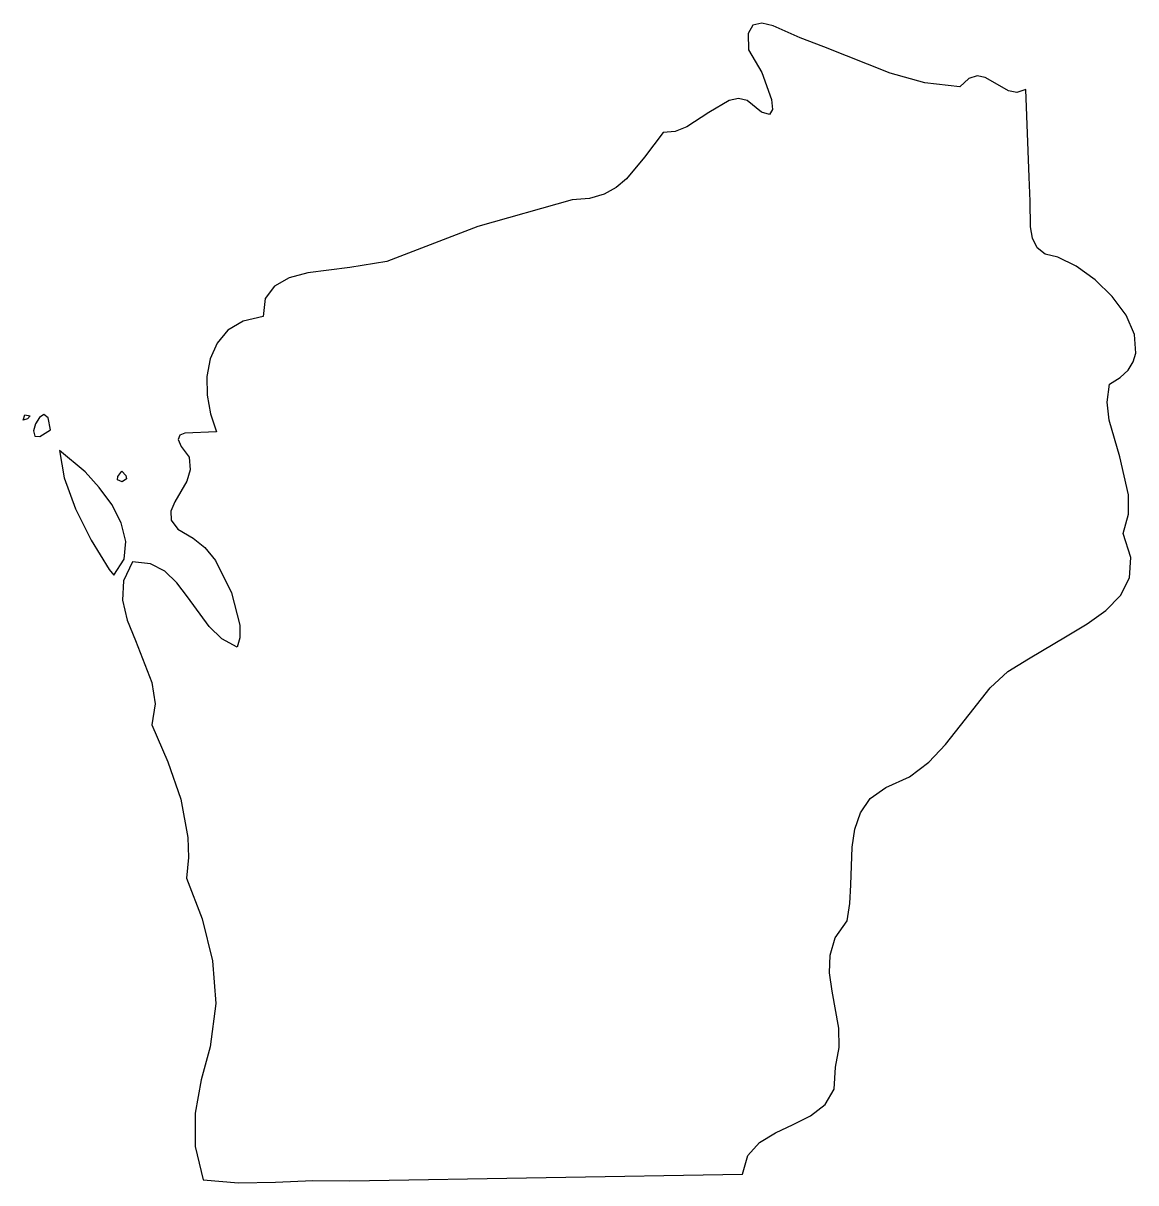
# Model space of a CAD drawing. Extents: x 20 to 208, y 24 to 220.
import ezdxf

# ---------------------------------------------------------------- set-up
doc = ezdxf.new("R2010")
doc.units = 0
doc.layers.get('0').update_dxf_attribs({"linetype": 'CONTINUOUS'})

msp = doc.modelspace()

# ---------------------------------------------------------------- linework, layer by layer
at = {"color": 3}
for points in [[(141.820559, 25.499026), (142.680504, 28.623855), (144.6652, 30.841493), (147.370193, 32.482364), (150.391032, 33.876886), (153.323259, 35.355488), (155.762421, 37.248586), (157.304065, 39.886608), (157.543734, 43.599975), (158.183089, 46.924316), (158.09628, 50.17623), (156.969584, 56.477668), (156.542399, 59.534645), (156.614458, 62.534092), (157.492113, 65.479735), (159.481712, 68.375296), (159.983983, 71.29403), (160.1569, 74.423936), (160.354038, 80.839098), (160.797929, 83.885272), (161.751812, 86.664456), (163.425525, 89.057107), (166.028903, 90.943687), (170.032765, 92.731028), (173.335371, 95.212972), (176.146471, 98.17494), (178.675823, 101.402351), (183.728284, 107.79517), (186.670899, 110.531419), (190.170776, 112.674784), (196.714006, 116.572959), (200.142596, 118.627356), (203.254432, 120.883164), (205.733464, 123.438779), (207.263636, 126.392607), (207.528899, 129.843047), (206.213205, 133.888503), (207.089923, 137.201546), (207.111005, 140.467489), (205.630605, 146.865583), (203.860578, 153.097806), (203.519639, 156.156412), (203.889508, 159.179181), (205.715354, 160.29371), (207.040745, 161.558619), (207.90513, 162.948236), (208.347951, 164.436885), (208.126688, 167.608606), (206.692517, 170.868411), (204.361, 174.010927), (201.447699, 176.830784), (198.268175, 179.122609), (195.137989, 180.681029), (193.037917, 181.162012), (191.670853, 182.275277), (190.884144, 183.877173), (190.52514, 185.824035), (190.479632, 190.178027), (190.313112, 194.187981), (189.718154, 209.026921), (188.225695, 208.561189), (186.822057, 208.81732), (184.159768, 210.351731), (182.840376, 211.058297), (181.48832, 211.343288), (180.073235, 210.920849), (178.564746, 209.505121), (172.626994, 210.164017), (166.812282, 211.801642), (155.550071, 216.243654), (151.529169, 217.802356), (147.012843, 219.82774), (145.060523, 220.269858), (143.574302, 219.933955), (142.750831, 218.521796), (142.786755, 215.735154), (145.069822, 211.947362), (146.733491, 207.365919), (146.893844, 205.664071), (146.372306, 204.827598), (144.993188, 205.211099), (142.580812, 207.169171), (141.101123, 207.552665), (139.520044, 207.19638), (136.08843, 205.138604), (132.355429, 202.744081), (130.397614, 201.96687), (128.390492, 201.761062), (125.229358, 197.610634), (122.19132, 193.950926), (120.442426, 192.482301), (118.39306, 191.349006), (115.932808, 190.621926), (112.951254, 190.371942), (97.025443, 185.852071), (81.620035, 179.941959), (75.36364, 178.910082), (68.267272, 178.041523), (65.1198, 177.185337), (62.621174, 175.790205), (61.057677, 173.662862), (60.715587, 170.61005), (57.329905, 169.851942), (54.737358, 168.301529), (52.883263, 166.115167), (51.712927, 163.449209), (51.171664, 160.460007), (51.204786, 157.303913), (51.757603, 154.137287), (52.775423, 151.116476), (47.424289, 150.894443), (46.601609, 150.538663), (46.334784, 149.821152), (46.798727, 148.621095), (48.168348, 146.817681), (48.369118, 144.705886), (47.783806, 142.762608), (45.761611, 139.274265), (45.078071, 137.675527), (45.115127, 136.13796), (46.249455, 134.634732), (48.857718, 133.138999), (50.828053, 131.550252), (52.601704, 129.332163), (55.357573, 123.856998), (56.722546, 118.411614), (56.757576, 116.230744), (56.293839, 114.694106), (53.685544, 116.103942), (51.534853, 118.167861), (47.918096, 123.172372), (46.107937, 125.570178), (44.067197, 127.536485), (41.623827, 128.799906), (38.605782, 129.08904), (37.040256, 125.914957), (36.87839, 122.626461), (37.699848, 119.241895), (39.084287, 115.779606), (41.86073, 108.695242), (42.412051, 105.109854), (41.844976, 101.520125), (44.572058, 95.260699), (46.754418, 88.946479), (47.955367, 82.438994), (48.05135, 79.0695), (47.738222, 75.599758), (50.394802, 68.680141), (52.142706, 61.599219), (52.682354, 54.373224), (51.714177, 47.018377), (50.209839, 41.426006), (49.207189, 35.801509), (49.166343, 30.163095), (50.54742, 24.528966), (56.526184, 24.024494), (62.768031, 24.1575), (69.104538, 24.432232), (75.367286, 24.352939), (141.820547, 25.499026), (141.820547, 25.499026)], [(20.358494, 153.992868), (21.277356, 153.822425), (20.792478, 153.286621), (20.090608, 153.103938), (20.358494, 153.992868), (20.358494, 153.992868)], [(24.702373, 151.478), (24.288665, 153.493814), (23.602309, 154.027045), (22.83873, 153.531008), (22.193353, 152.459027), (21.861604, 151.264417), (22.038907, 150.400495), (22.920689, 150.320584), (24.702373, 151.478), (24.702373, 151.478)], [(35.447701, 126.878021), (37.147503, 129.587298), (37.465006, 132.575424), (36.684218, 135.69258), (35.089152, 138.788939), (32.96381, 141.714677), (30.592203, 144.319975), (26.246222, 147.969949), (27.022374, 143.312617), (28.913588, 138.11143), (31.570453, 132.799678), (34.64356, 127.810641), (35.447701, 126.878021), (35.447701, 126.878021), (35.447701, 126.878021)], [(36.773722, 144.436369), (37.469493, 143.722629), (37.583164, 143.168429), (36.830816, 142.627423), (36.049921, 142.990892), (36.127907, 143.567283), (36.773722, 144.436369), (36.773722, 144.436369)]]:
    msp.add_lwpolyline(points, dxfattribs=at)

doc.saveas('drawing.dxf')
